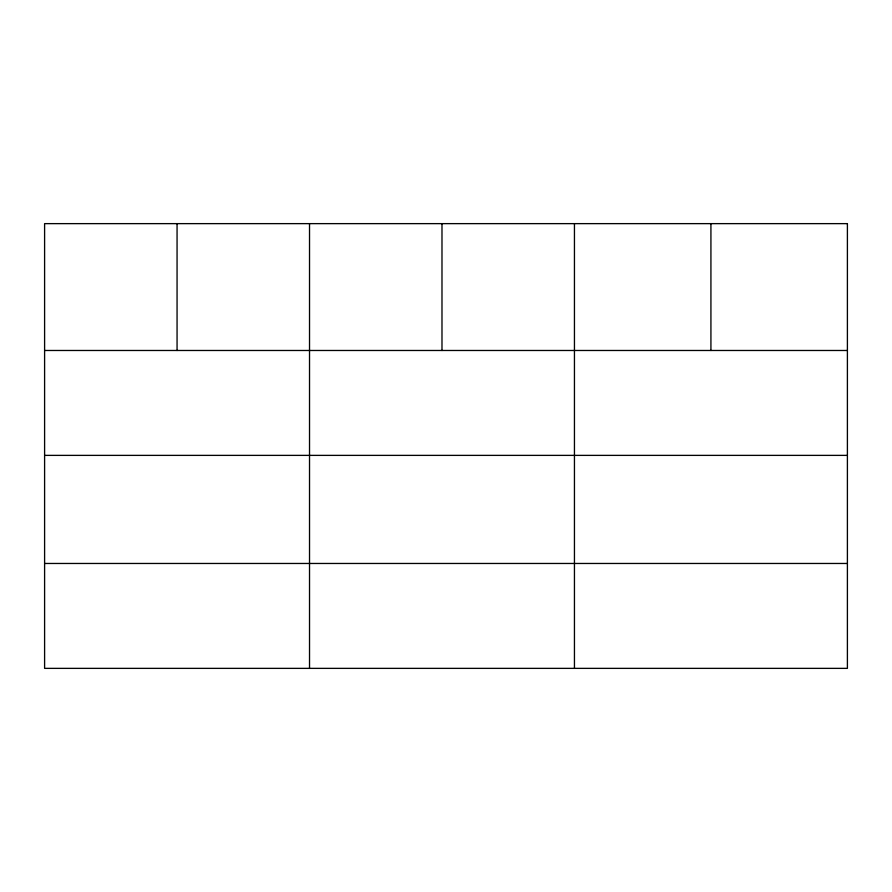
<?xml version="1.0" encoding="UTF-8"?>
<svg xmlns="http://www.w3.org/2000/svg" width="892" height="892" viewBox="0 0 892 892"><rect width="100%" height="100%" fill="white"/><g stroke="black" fill="none" stroke-linecap="round" stroke-linejoin="round"><path stroke-width="1.34" d="M44.6 350.478L847.4 350.478M44.6 455.377L847.4 455.377M44.6 563.465L847.4 563.465M710.924 223.636L710.924 350.478M574.448 223.636L574.448 668.364M441.986 223.636L441.986 350.478M309.524 223.636L309.524 668.364M177.062 223.636L177.062 350.478M847.4 223.636L44.6 223.636L44.6 668.364L847.4 668.364L847.4 223.636"/></g></svg>
